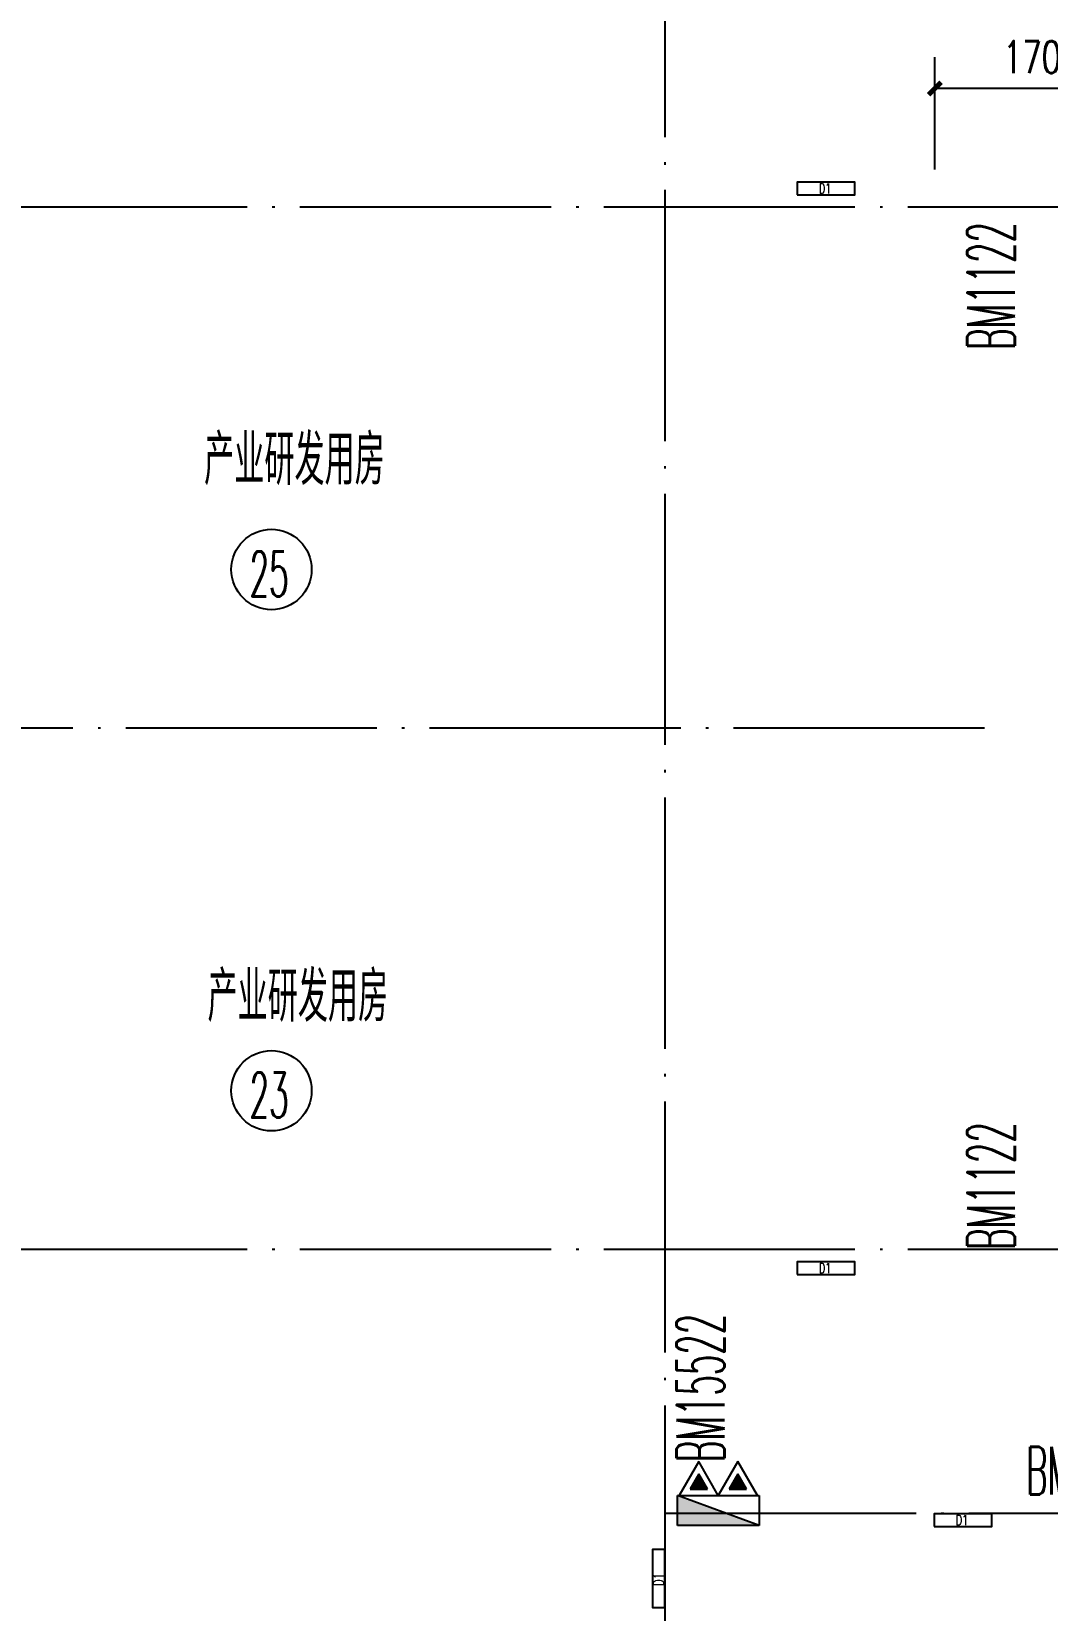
# Model space of a CAD drawing. Extents: x 1980812 to 2578970, y -669191 to 284498.
# Drawn here: x 1998123 to 2006213, y 175365 to 187938 of the extents above; entities that cross this region are included whole.
import ezdxf
from ezdxf.enums import TextEntityAlignment as Align

# ---------------------------------------------------------------- set-up
doc = ezdxf.new("R2010")
doc.units = 0
doc.header["$LTSCALE"] = 1000
doc.header["$MEASUREMENT"] = 0
doc.linetypes.add('DOTE', pattern=[2.42, 2, -0.2, 0.02, -0.2])
for name, color, linetype in [('dote', 1, 'DOTE'), ('DQ-L', 2, 'Continuous'), ('DQ2', 2, 'Continuous'), ('EQUIP_地漏', 255, 'Continuous'), ('EQUIP_消火栓', 255, 'Continuous'), ('VALVE_喷淋', 255, 'Continuous'), ('WALL', 4, 'Continuous'), ('房号', 231, 'Continuous'), ('房间名称', 7, 'Continuous'), ('详细标注', 231, 'Continuous'), ('门窗编号', 56, 'Continuous'), ('门窗编号（回迁图纸）', 56, 'Continuous')]:
    doc.layers.add(name, color=color, linetype=linetype)
doc.styles.add('_TCH_DIM_T3', font='SIMPLEX', dxfattribs={"width": 0.705882, "bigfont": 'GBCBIG'})
doc.styles.add('D8', font='txtw.shx', dxfattribs={"width": 0.7, "bigfont": 'hztxtw.shx'})
doc.styles.add('HZTXTW', font='txtw.shx', dxfattribs={"width": 0.6, "bigfont": 'hztxtw.shx'})
doc.dimstyles.new('_TCH_ARCH&&100', dxfattribs={"dimtxt": 255, "dimasz": 100, "dimexe": 250, "dimexo": 300, "dimgap": 122.5, "dimtad": 1, "dimdec": 0, "dimzin": 0, "dimdsep": 46, "dimtxsty": '_TCH_DIM_T3', "dimblk": 'ARCHTICK', "dimcen": 0.09, "dimclrt": 7, "dimazin": 2, "dimtfac": 1, "dimtdec": 0, "dimtix": 1, "dimtmove": 2, "dimatfit": 3, "dimfxl": 1, "dimtolj": 1, "dimtzin": 0, "dimarcsym": 0})

# ---------------------------------------------------------------- blocks, each defined once
blk = doc.blocks.new('A$C40541402')
at = {"layer": 'dote'}
blk.add_line((6500, -18100), (53044.7, -18100), dxfattribs=at)
blk = doc.blocks.new('A$C28812CA5')
at = {"layer": '房间名称', "style": 'HZTXTW', "width": 0.6}
for p in [(3550, -9712), (3577, -13987)]:
    blk.add_text('产业研发用房', height=400, rotation=0.0006, dxfattribs=at).set_placement(p, align=Align.MIDDLE_CENTER)
blk = doc.blocks.new('huxingbianhao')
at = {"layer": '房号'}
for centre in [(3367, -10586), (3367, -14737)]:
    blk.add_circle(centre, 320, dxfattribs=at)
at = {"layer": '房号', "style": 'HZTXTW', "width": 0.506757}
for s, p in [('25', (3192, -10800)), ('23', (3192, -14951))]:
    blk.add_text(s, height=358.4, dxfattribs=at).set_placement(p)
blk = doc.blocks.new('_ArchTick')
at = {"color": 0, "linetype": 'ByBlock', "const_width": 0.4}
blk.add_lwpolyline([(-0.5, -0.5), (0.5, 0.5)], dxfattribs=at)
blk = doc.blocks.new('*D1746')
at = {"layer": 'Defpoints', "color": 0, "transparency": 16777216}
for p in [(-12600, 1044), (-12600, 100), (-10900, 100)]:
    blk.add_point(p, dxfattribs=at)
at = {"layer": '详细标注', "color": 0, "lineweight": -2, "transparency": 16777216}
for p, q in [((-12600, 400), (-12600, 1294)), ((-10900, 400), (-10900, 1294)), ((-10900, 1044), (-12600, 1044))]:
    blk.add_line(p, q, dxfattribs=at)
at = {"layer": '详细标注', "color": 0, "lineweight": -2, "transparency": 16777216, "xscale": 100, "yscale": 100, "zscale": 100, "rotation": 180}
blk.add_blockref('_ArchTick', (-12600, 1044), dxfattribs=at)
at = {"layer": '详细标注', "color": 0, "lineweight": -2, "transparency": 16777216, "xscale": 100, "yscale": 100, "zscale": 100}
blk.add_blockref('_ArchTick', (-10900, 1044), dxfattribs=at)
at = {"layer": '详细标注', "color": 7, "transparency": 16777216, "insert": (-11750, 1294), "char_height": 255, "attachment_point": 5, "style": '_TCH_DIM_T3'}
blk.add_mtext('\\A1;1700', dxfattribs=at)
blk = doc.blocks.new('灭火器')
at = {"layer": 'VALVE_喷淋'}
for points in [[(-87, 50), (-156, 170), (-225, 50)], [(225, 50), (156, 170), (87, 50)]]:
    blk.add_hatch(color=8, dxfattribs=at).paths.add_polyline_path(points)
at = {"layer": 'EQUIP_消火栓'}
for p, q in [((-156, 270), (-312, 0)), ((0, 0), (-156, 270)), ((156, 270), (0, 0)), ((312, 0), (156, 270)), ((-156, 170), (-225, 50)), ((-87, 50), (-156, 170)), ((156, 170), (87, 50)), ((225, 50), (156, 170)), ((-225, 50), (-87, 50)), ((0, 0), (312, 0)), ((87, 50), (225, 50)), ((-312, 0), (0, 0))]:
    blk.add_line(p, q, dxfattribs=at)
blk = doc.blocks.new('$TwtSys$00000434')
for p, q in [((-0.5, 0.5), (-0.5, -0.5)), ((-0.5, -0.5), (0.5, 0.5)), ((0.5, 0.5), (-0.5, 0.5)), ((0.5, -0.5), (0.5, 0.5)), ((-0.5, -0.5), (0.5, -0.5))]:
    blk.add_line(p, q)
blk.add_solid([(0.5, -0.5), (0.5, 0.5), (-0.5, -0.5)])
blk = doc.blocks.new('STSHTBHSWTBH')
at = {"layer": 'EQUIP_消火栓'}
blk.add_blockref('灭火器', (644199, -103313), dxfattribs=at)
at = {"layer": 'EQUIP_消火栓', "xscale": -650.0000000000002, "yscale": 240, "zscale": 650.0000000000002, "rotation": 1.571400130018219e-06}
blk.add_blockref('$TwtSys$00000434', (644199, -103433), dxfattribs=at)
blk = doc.blocks.new('A$C176F6898')
at = {"layer": 'dote'}
blk.add_blockref('STSHTBHSWTBH', (-637274, 85353), dxfattribs=at)
blk = doc.blocks.new('DQ-EL-D1')
at = {"layer": 'DQ2'}
blk.add_lwpolyline([(-230, -50), (230, -50), (230, 50), (-230, 50)], close=True, dxfattribs=at)
at = {"layer": 'DQ2', "style": 'D8', "width": 0.7}
blk.add_text('D1', height=80, dxfattribs=at).set_placement((-8, 0), align=Align.MIDDLE)
blk = doc.blocks.new('A$C38520B5C')
at = {"layer": 'DQ-L'}
for p in [(7783, -7552), (7783, -16150), (8873, -18156)]:
    blk.add_blockref('DQ-EL-D1', p, dxfattribs=at)
at = {"layer": 'DQ-L', "rotation": 90}
blk.add_blockref('DQ-EL-D1', (6450, -18621), dxfattribs=at)
blk = doc.blocks.new('sshsgrs')
at = {"layer": '门窗编号（回迁图纸）', "style": 'HZTXTW', "width": 0.5}
blk.add_text('BM15522', height=380, dxfattribs=at).set_placement((2000831, 252506))
blk = doc.blocks.new('sthnsth')
at = {"layer": '门窗编号（回迁图纸）', "style": 'HZTXTW', "width": 0.5}
blk.add_text('BM1122', height=380, dxfattribs=at).set_placement((2008429, 252506))
blk = doc.blocks.new('strhsrthstr')
at = {"layer": '门窗编号', "rotation": 90}
for name, p in [('sthnsth', (2258460, -1758535)), ('sthnsth', (2258460, -1765703)), ('sshsgrs', (2256146, -1759794))]:
    blk.add_blockref(name, p, dxfattribs=at)
at = {"layer": '门窗编号'}
blk.add_blockref('sthnsth', (-2387, -11728), dxfattribs=at)
blk = doc.blocks.new('A$C4CED5D62')
at = {"layer": '详细标注'}
dim = blk.add_aligned_dim(p1=(-10900, 100), p2=(-12600, 100), distance=-943.6, dimstyle='_TCH_ARCH&&100', dxfattribs=at)
dim.commit()
dim.dimension.update_dxf_attribs({"geometry": '*D1746', "text_midpoint": (-11750, 1293.6)})

msp = doc.modelspace()

# ---------------------------------------------------------------- linework, layer by layer
at = {"layer": 'dote'}
for p, q in [((2003166.5, 203617.7), (2003166.5, 161516.8)), ((2053079.9, 186540.5), (1988213, 186540.5)), ((2005712.7, 182390.5), (1989668.7, 182390.5)), ((2053079.9, 178240.5), (1988213, 178240.5))]:
    msp.add_line(p, q, dxfattribs=at)

# ---------------------------------------------------------------- block references
at = {"layer": 'DQ-L'}
msp.add_blockref('A$C38520B5C', (1996666.5, 194240.5), dxfattribs=at)
at = {"layer": 'EQUIP_地漏'}
msp.add_blockref('A$C176F6898', (1996666.5, 194240.5), dxfattribs=at)
at = {"layer": 'WALL'}
for name, p in [('A$C40541402', (1996666.5, 194240.5)), ('A$C4CED5D62', (2017916.5, 186440.5))]:
    msp.add_blockref(name, p, dxfattribs=at)
at = {"layer": '房号'}
for name in ['A$C28812CA5', 'huxingbianhao']:
    msp.add_blockref(name, (1996666.5, 194240.5), dxfattribs=at)
at = {"layer": '门窗编号（回迁图纸）'}
msp.add_blockref('strhsrthstr', (0, -64491), dxfattribs=at)

doc.saveas('drawing.dxf')
